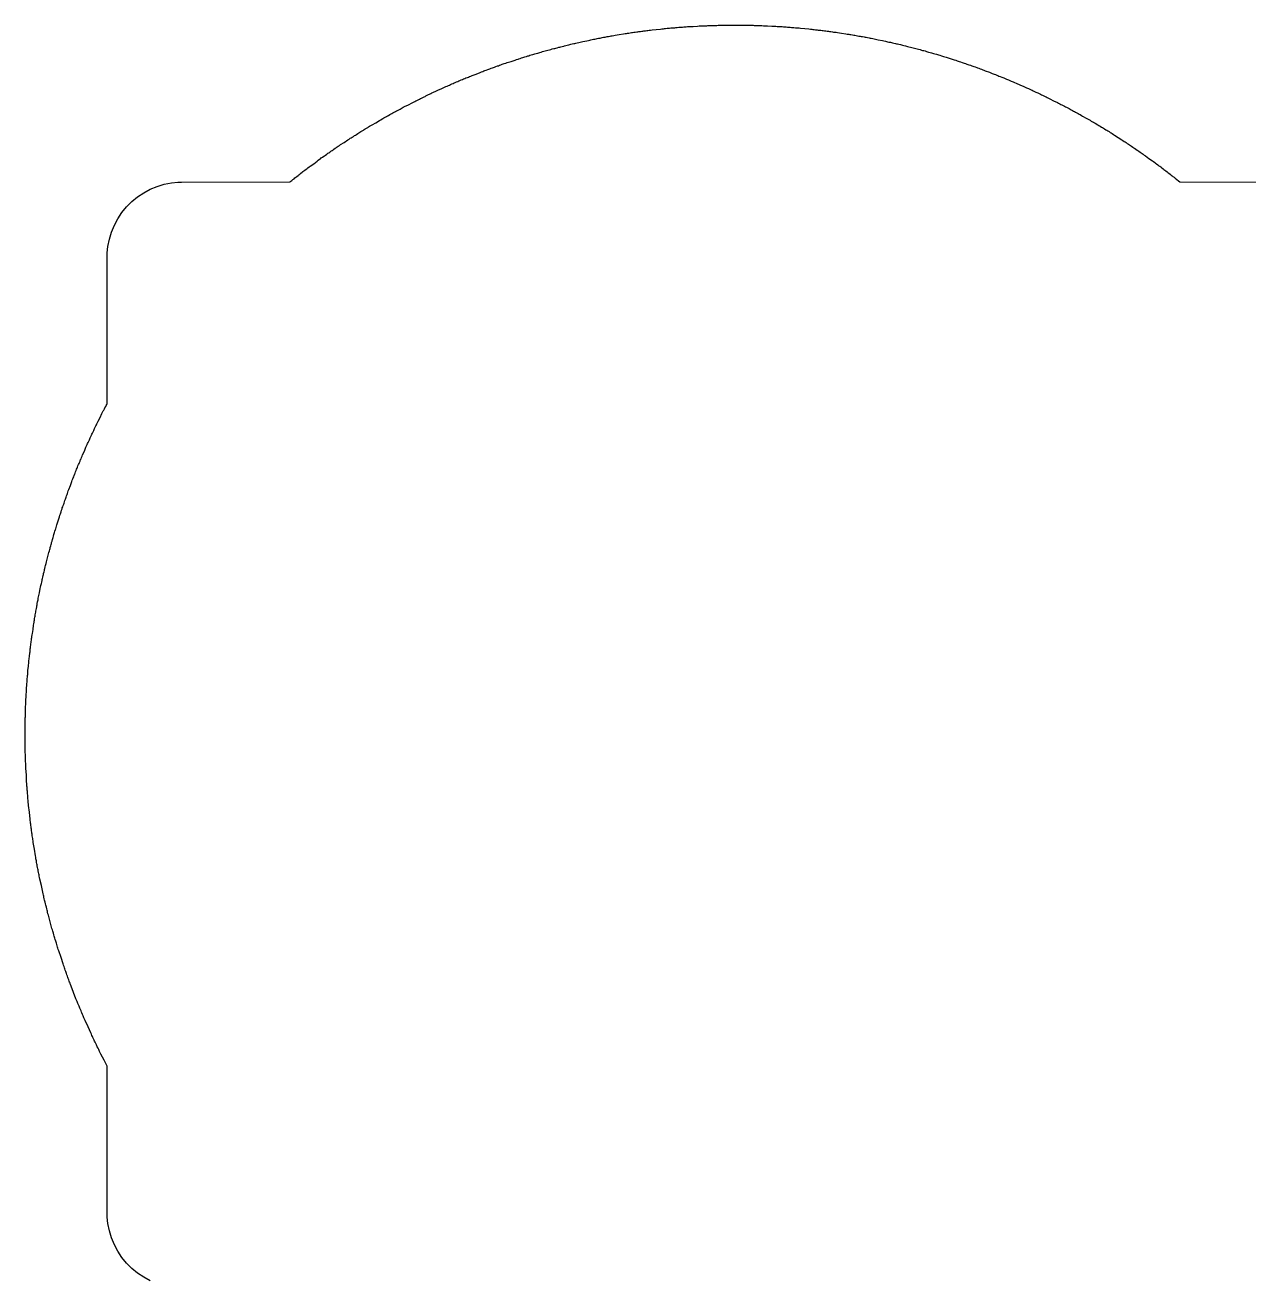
# Model space of a CAD drawing. Header units: metres. Extents: x -40.5 to 40.5, y -22 to 76.8.
# Drawn here: x -40.51 to -24.11, y 2.71 to 19.51 of the extents above; entities that cross this region are included whole.
import ezdxf

# ---------------------------------------------------------------- set-up
doc = ezdxf.new("R2010")
doc.units = ezdxf.units.M

msp = doc.modelspace()

# ---------------------------------------------------------------- linework, layer by layer
at = {"layer": 'CHANNEL'}
for p, q in [((-31.654, 19.487), (-31.634, 19.489)), ((-31.634, 19.489), (-31.614, 19.49)), ((-31.614, 19.49), (-31.558, 19.492)), ((-31.558, 19.492), (-31.501, 19.497)), ((-31.501, 19.497), (-31.481, 19.498)), ((-31.481, 19.498), (-31.461, 19.499)), ((-31.461, 19.499), (-31.447, 19.499)), ((-31.447, 19.499), (-31.432, 19.5)), ((-31.432, 19.5), (-31.412, 19.501)), ((-31.412, 19.501), (-31.392, 19.502)), ((-31.392, 19.502), (-31.378, 19.502)), ((-31.378, 19.502), (-31.363, 19.503)), ((-31.363, 19.503), (-31.343, 19.504)), ((-31.343, 19.504), (-31.323, 19.504)), ((-31.323, 19.504), (-31.309, 19.504)), ((-31.309, 19.504), (-31.294, 19.505)), ((-31.294, 19.505), (-31.274, 19.506)), ((-31.274, 19.506), (-31.254, 19.506)), ((-31.254, 19.506), (-31.24, 19.506)), ((-31.24, 19.506), (-31.225, 19.507)), ((-31.225, 19.507), (-31.205, 19.508)), ((-31.205, 19.508), (-31.185, 19.508)), ((-31.185, 19.508), (-31.171, 19.508)), ((-31.171, 19.508), (-31.156, 19.509)), ((-31.156, 19.509), (-31.136, 19.509)), ((-31.136, 19.509), (-31.116, 19.509)), ((-31.116, 19.509), (-31.06, 19.508)), ((-31.06, 19.508), (-31.003, 19.51)), ((-31.003, 19.51), (-30.983, 19.51)), ((-30.983, 19.51), (-30.963, 19.51)), ((-30.963, 19.51), (-30.949, 19.509)), ((-30.949, 19.509), (-30.933, 19.51)), ((-30.933, 19.51), (-30.914, 19.51)), ((-30.914, 19.51), (-30.893, 19.509)), ((-30.893, 19.509), (-30.88, 19.509)), ((-30.88, 19.509), (-30.864, 19.509)), ((-30.864, 19.509), (-30.845, 19.509)), ((-30.845, 19.509), (-30.824, 19.508)), ((-30.824, 19.508), (-30.811, 19.508)), ((-30.811, 19.508), (-30.795, 19.508)), ((-30.795, 19.508), (-30.776, 19.507)), ((-30.776, 19.507), (-30.755, 19.507)), ((-30.755, 19.507), (-30.742, 19.506)), ((-30.742, 19.506), (-30.726, 19.506)), ((-30.726, 19.506), (-30.707, 19.506)), ((-30.707, 19.506), (-30.687, 19.505)), ((-30.687, 19.505), (-30.673, 19.504)), ((-30.673, 19.504), (-30.657, 19.504)), ((-30.657, 19.504), (-30.638, 19.503)), ((-30.638, 19.503), (-30.618, 19.502)), ((-30.618, 19.502), (-30.562, 19.499)), ((-30.562, 19.499), (-30.504, 19.497)), ((-30.504, 19.497), (-30.484, 19.496)), ((-30.484, 19.496), (-30.464, 19.495)), ((-30.464, 19.495), (-30.45, 19.494)), ((-30.45, 19.494), (-30.435, 19.493)), ((-30.435, 19.493), (-30.416, 19.492)), ((-30.416, 19.492), (-30.395, 19.491)), ((-30.395, 19.491), (-30.381, 19.489)), ((-30.381, 19.489), (-30.366, 19.489)), ((-30.366, 19.489), (-30.347, 19.488)), ((-32.895, 19.319), (-32.875, 19.323)), ((-32.875, 19.323), (-32.861, 19.326)), ((-32.861, 19.326), (-32.846, 19.329)), ((-32.846, 19.329), (-32.827, 19.333)), ((-32.827, 19.333), (-32.807, 19.336)), ((-32.807, 19.336), (-32.794, 19.339)), ((-32.794, 19.339), (-32.779, 19.342)), ((-32.779, 19.342), (-32.76, 19.346)), ((-32.76, 19.346), (-32.74, 19.349)), ((-32.74, 19.349), (-32.726, 19.352)), ((-32.726, 19.352), (-32.711, 19.355)), ((-32.711, 19.355), (-32.692, 19.358)), ((-32.692, 19.358), (-32.672, 19.362)), ((-32.672, 19.362), (-32.658, 19.364)), ((-32.658, 19.364), (-32.643, 19.367)), ((-32.643, 19.367), (-32.624, 19.37)), ((-32.624, 19.37), (-32.604, 19.374)), ((-32.604, 19.374), (-32.549, 19.382)), ((-32.549, 19.382), (-32.492, 19.392)), ((-32.492, 19.392), (-32.472, 19.395)), ((-32.472, 19.395), (-32.452, 19.398)), ((-32.452, 19.398), (-32.439, 19.4)), ((-32.439, 19.4), (-32.423, 19.403)), ((-32.423, 19.403), (-32.404, 19.406)), ((-32.404, 19.406), (-32.384, 19.409)), ((-32.384, 19.409), (-32.37, 19.41)), ((-32.37, 19.41), (-32.355, 19.413)), ((-32.355, 19.413), (-32.336, 19.416)), ((-32.336, 19.416), (-32.316, 19.418)), ((-32.316, 19.418), (-32.302, 19.42)), ((-32.302, 19.42), (-32.287, 19.422)), ((-32.287, 19.422), (-32.267, 19.425)), ((-32.267, 19.425), (-32.247, 19.428)), ((-32.247, 19.428), (-32.234, 19.429)), ((-32.234, 19.429), (-32.218, 19.431)), ((-32.218, 19.431), (-32.199, 19.434)), ((-32.199, 19.434), (-32.179, 19.436)), ((-32.179, 19.436), (-32.165, 19.438)), ((-32.165, 19.438), (-32.15, 19.44)), ((-32.15, 19.44), (-32.131, 19.443)), ((-32.131, 19.443), (-32.11, 19.445)), ((-32.11, 19.445), (-32.055, 19.45)), ((-32.055, 19.45), (-31.998, 19.457)), ((-31.998, 19.457), (-31.978, 19.46)), ((-31.978, 19.46), (-31.958, 19.461)), ((-31.958, 19.461), (-31.944, 19.463)), ((-31.944, 19.463), (-31.929, 19.464)), ((-31.929, 19.464), (-31.909, 19.467)), ((-31.909, 19.467), (-31.889, 19.468)), ((-31.889, 19.468), (-31.875, 19.469)), ((-31.875, 19.469), (-31.86, 19.471)), ((-31.86, 19.471), (-31.841, 19.473)), ((-31.841, 19.473), (-31.82, 19.474)), ((-31.82, 19.474), (-31.807, 19.475)), ((-31.807, 19.475), (-31.791, 19.477)), ((-31.791, 19.477), (-31.772, 19.479)), ((-31.772, 19.479), (-31.752, 19.48)), ((-31.752, 19.48), (-31.738, 19.481)), ((-31.738, 19.481), (-31.722, 19.482)), ((-31.722, 19.482), (-31.703, 19.484)), ((-31.703, 19.484), (-31.683, 19.485)), ((-31.683, 19.485), (-31.669, 19.486)), ((-31.669, 19.486), (-31.654, 19.487)), ((-30.347, 19.488), (-30.327, 19.486)), ((-30.327, 19.486), (-30.313, 19.485)), ((-30.313, 19.485), (-30.297, 19.484)), ((-30.297, 19.484), (-30.278, 19.483)), ((-30.278, 19.483), (-30.258, 19.481)), ((-30.258, 19.481), (-30.244, 19.479)), ((-30.244, 19.479), (-30.228, 19.478)), ((-30.228, 19.478), (-30.209, 19.477)), ((-30.209, 19.477), (-30.189, 19.475)), ((-30.189, 19.475), (-30.175, 19.474)), ((-30.175, 19.474), (-30.16, 19.473)), ((-30.16, 19.473), (-30.14, 19.471)), ((-30.14, 19.471), (-30.12, 19.469)), ((-30.12, 19.469), (-30.065, 19.463)), ((-30.065, 19.463), (-30.008, 19.458)), ((-30.008, 19.458), (-29.988, 19.456)), ((-29.988, 19.456), (-29.968, 19.454)), ((-29.968, 19.454), (-29.954, 19.452)), ((-29.954, 19.452), (-29.938, 19.45)), ((-29.938, 19.45), (-29.919, 19.448)), ((-29.919, 19.448), (-29.899, 19.446)), ((-29.899, 19.446), (-29.885, 19.444)), ((-29.885, 19.444), (-29.87, 19.442)), ((-29.87, 19.442), (-29.85, 19.44)), ((-29.85, 19.44), (-29.83, 19.438)), ((-29.83, 19.438), (-29.817, 19.436)), ((-29.817, 19.436), (-29.801, 19.434)), ((-29.801, 19.434), (-29.782, 19.432)), ((-29.782, 19.432), (-29.762, 19.429)), ((-29.762, 19.429), (-29.748, 19.427)), ((-29.748, 19.427), (-29.733, 19.425)), ((-29.733, 19.425), (-29.714, 19.423)), ((-29.714, 19.423), (-29.694, 19.42)), ((-29.694, 19.42), (-29.68, 19.417)), ((-29.68, 19.417), (-29.665, 19.416)), ((-29.665, 19.416), (-29.645, 19.413)), ((-29.645, 19.413), (-29.625, 19.41)), ((-29.625, 19.41), (-29.57, 19.401)), ((-29.57, 19.401), (-29.513, 19.393)), ((-29.513, 19.393), (-29.494, 19.39)), ((-29.494, 19.39), (-29.474, 19.387)), ((-29.474, 19.387), (-29.46, 19.384)), ((-29.46, 19.384), (-29.445, 19.382)), ((-29.445, 19.382), (-29.425, 19.379)), ((-29.425, 19.379), (-29.406, 19.375)), ((-29.406, 19.375), (-29.392, 19.373)), ((-29.392, 19.373), (-29.377, 19.37)), ((-29.377, 19.37), (-29.357, 19.367)), ((-29.357, 19.367), (-29.338, 19.363)), ((-29.338, 19.363), (-29.324, 19.361)), ((-29.324, 19.361), (-29.309, 19.358)), ((-29.309, 19.358), (-29.289, 19.355)), ((-29.289, 19.355), (-29.27, 19.351)), ((-29.27, 19.351), (-29.256, 19.348)), ((-29.256, 19.348), (-29.241, 19.346)), ((-29.241, 19.346), (-29.222, 19.342)), ((-29.222, 19.342), (-29.202, 19.338)), ((-29.202, 19.338), (-29.188, 19.335)), ((-29.188, 19.335), (-29.173, 19.333)), ((-29.173, 19.333), (-29.154, 19.329)), ((-29.154, 19.329), (-29.134, 19.325)), ((-29.134, 19.325), (-29.08, 19.313)), ((-33.595, 19.149), (-33.576, 19.154)), ((-33.576, 19.154), (-33.522, 19.168)), ((-33.522, 19.168), (-33.467, 19.184)), ((-33.467, 19.184), (-33.447, 19.19)), ((-33.447, 19.19), (-33.428, 19.195)), ((-33.428, 19.195), (-33.414, 19.198)), ((-33.414, 19.198), (-33.399, 19.202)), ((-33.399, 19.202), (-33.381, 19.207)), ((-33.381, 19.207), (-33.361, 19.212)), ((-33.361, 19.212), (-33.347, 19.215)), ((-33.347, 19.215), (-33.333, 19.219)), ((-33.333, 19.219), (-33.314, 19.224)), ((-33.314, 19.224), (-33.294, 19.229)), ((-33.294, 19.229), (-33.281, 19.232)), ((-33.281, 19.232), (-33.266, 19.236)), ((-33.266, 19.236), (-33.247, 19.241)), ((-33.247, 19.241), (-33.227, 19.245)), ((-33.227, 19.245), (-33.213, 19.248)), ((-33.213, 19.248), (-33.199, 19.252)), ((-33.199, 19.252), (-33.18, 19.257)), ((-33.18, 19.257), (-33.16, 19.261)), ((-33.16, 19.261), (-33.146, 19.264)), ((-33.146, 19.264), (-33.131, 19.268)), ((-33.131, 19.268), (-33.113, 19.272)), ((-33.113, 19.272), (-33.093, 19.277)), ((-33.093, 19.277), (-33.038, 19.288)), ((-33.038, 19.288), (-32.982, 19.301)), ((-32.982, 19.301), (-32.963, 19.305)), ((-32.963, 19.305), (-32.943, 19.309)), ((-32.943, 19.309), (-32.929, 19.312)), ((-32.929, 19.312), (-32.914, 19.315)), ((-32.914, 19.315), (-32.895, 19.319)), ((-29.08, 19.313), (-29.023, 19.302)), ((-29.023, 19.302), (-29.004, 19.298)), ((-29.004, 19.298), (-28.984, 19.294)), ((-28.984, 19.294), (-28.97, 19.29)), ((-28.97, 19.29), (-28.955, 19.287)), ((-28.955, 19.287), (-28.936, 19.283)), ((-28.936, 19.283), (-28.916, 19.279)), ((-28.916, 19.279), (-28.903, 19.275)), ((-28.903, 19.275), (-28.888, 19.272)), ((-28.888, 19.272), (-28.869, 19.268)), ((-28.869, 19.268), (-28.849, 19.263)), ((-28.849, 19.263), (-28.836, 19.26)), ((-28.836, 19.26), (-28.821, 19.257)), ((-28.821, 19.257), (-28.802, 19.253)), ((-28.802, 19.253), (-28.782, 19.248)), ((-28.782, 19.248), (-28.769, 19.244)), ((-28.769, 19.244), (-28.754, 19.241)), ((-28.754, 19.241), (-28.735, 19.236)), ((-28.735, 19.236), (-28.715, 19.231)), ((-28.715, 19.231), (-28.702, 19.228)), ((-28.702, 19.228), (-28.687, 19.224)), ((-28.687, 19.224), (-28.668, 19.22)), ((-28.668, 19.22), (-28.648, 19.214)), ((-28.648, 19.214), (-28.594, 19.199)), ((-28.594, 19.199), (-28.539, 19.186)), ((-28.539, 19.186), (-28.519, 19.181)), ((-28.519, 19.181), (-28.5, 19.175)), ((-28.5, 19.175), (-28.486, 19.171)), ((-28.486, 19.171), (-28.471, 19.168)), ((-28.471, 19.168), (-28.453, 19.163)), ((-28.453, 19.163), (-28.433, 19.157)), ((-28.433, 19.157), (-28.42, 19.153)), ((-28.42, 19.153), (-28.405, 19.149)), ((-34.117, 18.984), (-34.104, 18.989)), ((-34.104, 18.989), (-34.09, 18.994)), ((-34.09, 18.994), (-34.071, 19.001)), ((-34.071, 19.001), (-34.052, 19.007)), ((-34.052, 19.007), (-33.999, 19.023)), ((-33.999, 19.023), (-33.945, 19.042)), ((-33.945, 19.042), (-33.926, 19.049)), ((-33.926, 19.049), (-33.906, 19.055)), ((-33.906, 19.055), (-33.893, 19.059)), ((-33.893, 19.059), (-33.878, 19.064)), ((-33.878, 19.064), (-33.86, 19.07)), ((-33.86, 19.07), (-33.841, 19.076)), ((-33.841, 19.076), (-33.827, 19.08)), ((-33.827, 19.08), (-33.813, 19.084)), ((-33.813, 19.084), (-33.794, 19.09)), ((-33.794, 19.09), (-33.775, 19.096)), ((-33.775, 19.096), (-33.761, 19.1)), ((-33.761, 19.1), (-33.747, 19.105)), ((-33.747, 19.105), (-33.728, 19.11)), ((-33.728, 19.11), (-33.708, 19.116)), ((-33.708, 19.116), (-33.695, 19.12)), ((-33.695, 19.12), (-33.68, 19.124)), ((-33.68, 19.124), (-33.662, 19.13)), ((-33.662, 19.13), (-33.642, 19.135)), ((-33.642, 19.135), (-33.629, 19.139)), ((-33.629, 19.139), (-33.614, 19.144)), ((-33.614, 19.144), (-33.595, 19.149)), ((-28.405, 19.149), (-28.386, 19.144)), ((-28.386, 19.144), (-28.367, 19.138)), ((-28.367, 19.138), (-28.353, 19.134)), ((-28.353, 19.134), (-28.339, 19.13)), ((-28.339, 19.13), (-28.32, 19.125)), ((-28.32, 19.125), (-28.301, 19.119)), ((-28.301, 19.119), (-28.287, 19.114)), ((-28.287, 19.114), (-28.272, 19.11)), ((-28.272, 19.11), (-28.254, 19.105)), ((-28.254, 19.105), (-28.234, 19.099)), ((-28.234, 19.099), (-28.221, 19.094)), ((-28.221, 19.094), (-28.206, 19.09)), ((-28.206, 19.09), (-28.188, 19.085)), ((-28.188, 19.085), (-28.168, 19.079)), ((-28.168, 19.079), (-28.116, 19.061)), ((-28.116, 19.061), (-28.061, 19.044)), ((-28.061, 19.044), (-28.042, 19.038)), ((-28.042, 19.038), (-28.022, 19.032)), ((-28.022, 19.032), (-28.009, 19.027)), ((-28.009, 19.027), (-27.995, 19.022)), ((-27.995, 19.022), (-27.976, 19.016)), ((-27.976, 19.016), (-27.957, 19.01)), ((-27.957, 19.01), (-27.944, 19.005)), ((-27.944, 19.005), (-27.929, 19)), ((-27.929, 19), (-27.911, 18.994)), ((-27.911, 18.994), (-27.892, 18.987)), ((-27.892, 18.987), (-27.879, 18.983)), ((-34.571, 18.814), (-34.557, 18.82)), ((-34.557, 18.82), (-34.539, 18.827)), ((-34.539, 18.827), (-34.52, 18.835)), ((-34.52, 18.835), (-34.467, 18.854)), ((-34.467, 18.854), (-34.414, 18.876)), ((-34.414, 18.876), (-34.396, 18.883)), ((-34.396, 18.883), (-34.377, 18.89)), ((-34.377, 18.89), (-34.364, 18.895)), ((-34.364, 18.895), (-34.349, 18.901)), ((-34.349, 18.901), (-34.331, 18.908)), ((-34.331, 18.908), (-34.312, 18.914)), ((-34.312, 18.914), (-34.299, 18.919)), ((-34.299, 18.919), (-34.285, 18.925)), ((-34.285, 18.925), (-34.266, 18.932)), ((-34.266, 18.932), (-34.247, 18.938)), ((-34.247, 18.938), (-34.234, 18.943)), ((-34.234, 18.943), (-34.22, 18.948)), ((-34.22, 18.948), (-34.202, 18.955)), ((-34.202, 18.955), (-34.182, 18.962)), ((-34.182, 18.962), (-34.169, 18.966)), ((-34.169, 18.966), (-34.155, 18.971)), ((-34.155, 18.971), (-34.136, 18.978)), ((-34.136, 18.978), (-34.117, 18.984)), ((-27.879, 18.983), (-27.864, 18.978)), ((-27.864, 18.978), (-27.845, 18.972)), ((-27.845, 18.972), (-27.826, 18.965)), ((-27.826, 18.965), (-27.813, 18.96)), ((-27.813, 18.96), (-27.799, 18.955)), ((-27.799, 18.955), (-27.78, 18.949)), ((-27.78, 18.949), (-27.761, 18.941)), ((-27.761, 18.941), (-27.749, 18.936)), ((-27.749, 18.936), (-27.734, 18.931)), ((-27.734, 18.931), (-27.716, 18.925)), ((-27.716, 18.925), (-27.697, 18.918)), ((-27.697, 18.918), (-27.645, 18.897)), ((-27.645, 18.897), (-27.591, 18.878)), ((-27.591, 18.878), (-27.572, 18.871)), ((-27.572, 18.871), (-27.553, 18.863)), ((-27.553, 18.863), (-27.54, 18.858)), ((-27.54, 18.858), (-27.526, 18.853)), ((-27.526, 18.853), (-27.508, 18.846)), ((-27.508, 18.846), (-27.489, 18.838)), ((-27.489, 18.838), (-27.476, 18.833)), ((-27.476, 18.833), (-27.462, 18.827)), ((-27.462, 18.827), (-27.444, 18.82)), ((-27.444, 18.82), (-27.425, 18.812)), ((-34.978, 18.638), (-34.927, 18.66)), ((-34.927, 18.66), (-34.875, 18.685)), ((-34.875, 18.685), (-34.857, 18.693)), ((-34.857, 18.693), (-34.838, 18.701)), ((-34.838, 18.701), (-34.825, 18.706)), ((-34.825, 18.706), (-34.811, 18.713)), ((-34.811, 18.713), (-34.793, 18.721)), ((-34.793, 18.721), (-34.775, 18.729)), ((-34.775, 18.729), (-34.762, 18.734)), ((-34.762, 18.734), (-34.748, 18.74)), ((-34.748, 18.74), (-34.73, 18.748)), ((-34.73, 18.748), (-34.711, 18.756)), ((-34.711, 18.756), (-34.698, 18.761)), ((-34.698, 18.761), (-34.684, 18.767)), ((-34.684, 18.767), (-34.666, 18.775)), ((-34.666, 18.775), (-34.648, 18.782)), ((-34.648, 18.782), (-34.635, 18.788)), ((-34.635, 18.788), (-34.62, 18.794)), ((-34.62, 18.794), (-34.603, 18.801)), ((-34.603, 18.801), (-34.584, 18.809)), ((-34.584, 18.809), (-34.571, 18.814)), ((-27.425, 18.812), (-27.412, 18.807)), ((-27.412, 18.807), (-27.398, 18.801)), ((-27.398, 18.801), (-27.38, 18.794)), ((-27.38, 18.794), (-27.361, 18.786)), ((-27.361, 18.786), (-27.348, 18.78)), ((-27.348, 18.78), (-27.334, 18.775)), ((-27.334, 18.775), (-27.316, 18.768)), ((-27.316, 18.768), (-27.297, 18.759)), ((-27.297, 18.759), (-27.285, 18.754)), ((-27.285, 18.754), (-27.27, 18.748)), ((-27.27, 18.748), (-27.252, 18.741)), ((-27.252, 18.741), (-27.234, 18.732)), ((-27.234, 18.732), (-27.183, 18.709)), ((-27.183, 18.709), (-27.13, 18.687)), ((-27.13, 18.687), (-27.112, 18.679)), ((-27.112, 18.679), (-27.094, 18.67)), ((-27.094, 18.67), (-27.081, 18.664)), ((-27.081, 18.664), (-27.067, 18.658)), ((-27.067, 18.658), (-27.049, 18.651)), ((-27.049, 18.651), (-27.031, 18.642)), ((-35.307, 18.479), (-35.289, 18.488)), ((-35.289, 18.488), (-35.276, 18.494)), ((-35.276, 18.494), (-35.262, 18.501)), ((-35.262, 18.501), (-35.245, 18.51)), ((-35.245, 18.51), (-35.227, 18.519)), ((-35.227, 18.519), (-35.214, 18.525)), ((-35.214, 18.525), (-35.201, 18.532)), ((-35.201, 18.532), (-35.183, 18.541)), ((-35.183, 18.541), (-35.165, 18.549)), ((-35.165, 18.549), (-35.152, 18.555)), ((-35.152, 18.555), (-35.139, 18.562)), ((-35.139, 18.562), (-35.121, 18.571)), ((-35.121, 18.571), (-35.103, 18.579)), ((-35.103, 18.579), (-35.09, 18.585)), ((-35.09, 18.585), (-35.076, 18.592)), ((-35.076, 18.592), (-35.059, 18.6)), ((-35.059, 18.6), (-35.04, 18.609)), ((-35.04, 18.609), (-35.028, 18.614)), ((-35.028, 18.614), (-35.014, 18.621)), ((-35.014, 18.621), (-34.996, 18.63)), ((-34.996, 18.63), (-34.978, 18.638)), ((-27.031, 18.642), (-27.018, 18.636)), ((-27.018, 18.636), (-27.004, 18.63)), ((-27.004, 18.63), (-26.986, 18.622)), ((-26.986, 18.622), (-26.968, 18.613)), ((-26.968, 18.613), (-26.956, 18.607)), ((-26.956, 18.607), (-26.942, 18.6)), ((-26.942, 18.6), (-26.924, 18.592)), ((-26.924, 18.592), (-26.906, 18.583)), ((-26.906, 18.583), (-26.893, 18.577)), ((-26.893, 18.577), (-26.879, 18.571)), ((-26.879, 18.571), (-26.862, 18.562)), ((-26.862, 18.562), (-26.844, 18.553)), ((-26.844, 18.553), (-26.831, 18.547)), ((-26.831, 18.547), (-26.817, 18.541)), ((-26.817, 18.541), (-26.8, 18.532)), ((-26.8, 18.532), (-26.782, 18.523)), ((-26.782, 18.523), (-26.732, 18.497)), ((-26.732, 18.497), (-26.68, 18.472)), ((-35.625, 18.31), (-35.607, 18.319)), ((-35.607, 18.319), (-35.595, 18.326)), ((-35.595, 18.326), (-35.581, 18.334)), ((-35.581, 18.334), (-35.565, 18.343)), ((-35.565, 18.343), (-35.547, 18.353)), ((-35.547, 18.353), (-35.534, 18.359)), ((-35.534, 18.359), (-35.521, 18.367)), ((-35.521, 18.367), (-35.504, 18.376)), ((-35.504, 18.376), (-35.486, 18.385)), ((-35.486, 18.385), (-35.473, 18.392)), ((-35.473, 18.392), (-35.46, 18.399)), ((-35.46, 18.399), (-35.443, 18.408)), ((-35.443, 18.408), (-35.425, 18.418)), ((-35.425, 18.418), (-35.375, 18.442)), ((-35.375, 18.442), (-35.324, 18.47)), ((-35.324, 18.47), (-35.307, 18.479)), ((-26.68, 18.472), (-26.663, 18.463)), ((-26.663, 18.463), (-26.645, 18.454)), ((-26.645, 18.454), (-26.632, 18.447)), ((-26.632, 18.447), (-26.619, 18.44)), ((-26.619, 18.44), (-26.601, 18.432)), ((-26.601, 18.432), (-26.583, 18.422)), ((-26.583, 18.422), (-26.571, 18.415)), ((-26.571, 18.415), (-26.557, 18.408)), ((-26.557, 18.408), (-26.54, 18.399)), ((-26.54, 18.399), (-26.522, 18.39)), ((-26.522, 18.39), (-26.51, 18.383)), ((-26.51, 18.383), (-26.497, 18.376)), ((-26.497, 18.376), (-26.479, 18.367)), ((-26.479, 18.367), (-26.462, 18.357)), ((-26.462, 18.357), (-26.45, 18.35)), ((-26.45, 18.35), (-26.436, 18.343)), ((-26.436, 18.343), (-26.419, 18.334)), ((-26.419, 18.334), (-26.401, 18.324)), ((-26.401, 18.324), (-26.389, 18.317)), ((-26.389, 18.317), (-26.375, 18.31)), ((-35.919, 18.139), (-35.907, 18.146)), ((-35.907, 18.146), (-35.894, 18.154)), ((-35.894, 18.154), (-35.877, 18.164)), ((-35.877, 18.164), (-35.86, 18.174)), ((-35.86, 18.174), (-35.811, 18.202)), ((-35.811, 18.202), (-35.762, 18.232)), ((-35.762, 18.232), (-35.745, 18.242)), ((-35.745, 18.242), (-35.727, 18.252)), ((-35.727, 18.252), (-35.715, 18.258)), ((-35.715, 18.258), (-35.702, 18.266)), ((-35.702, 18.266), (-35.685, 18.276)), ((-35.685, 18.276), (-35.667, 18.286)), ((-35.667, 18.286), (-35.655, 18.292)), ((-35.655, 18.292), (-35.642, 18.3)), ((-35.642, 18.3), (-35.625, 18.31)), ((-26.375, 18.31), (-26.358, 18.3)), ((-26.358, 18.3), (-26.341, 18.29)), ((-26.341, 18.29), (-26.293, 18.262)), ((-26.293, 18.262), (-26.242, 18.234)), ((-26.242, 18.234), (-26.225, 18.224)), ((-26.225, 18.224), (-26.208, 18.214)), ((-26.208, 18.214), (-26.196, 18.207)), ((-26.196, 18.207), (-26.182, 18.199)), ((-26.182, 18.199), (-26.165, 18.19)), ((-26.165, 18.19), (-26.148, 18.179)), ((-26.148, 18.179), (-26.136, 18.172)), ((-26.136, 18.172), (-26.123, 18.164)), ((-26.123, 18.164), (-26.106, 18.154)), ((-26.106, 18.154), (-26.089, 18.144)), ((-36.187, 17.971), (-36.17, 17.982)), ((-36.17, 17.982), (-36.153, 17.993)), ((-36.153, 17.993), (-36.141, 18)), ((-36.141, 18), (-36.129, 18.008)), ((-36.129, 18.008), (-36.112, 18.019)), ((-36.112, 18.019), (-36.095, 18.03)), ((-36.095, 18.03), (-36.083, 18.037)), ((-36.083, 18.037), (-36.07, 18.045)), ((-36.07, 18.045), (-36.054, 18.056)), ((-36.054, 18.056), (-36.037, 18.067)), ((-36.037, 18.067), (-36.025, 18.074)), ((-36.025, 18.074), (-36.012, 18.082)), ((-36.012, 18.082), (-35.995, 18.092)), ((-35.995, 18.092), (-35.978, 18.103)), ((-35.978, 18.103), (-35.966, 18.11)), ((-35.966, 18.11), (-35.953, 18.118)), ((-35.953, 18.118), (-35.937, 18.128)), ((-35.937, 18.128), (-35.919, 18.139)), ((-26.089, 18.144), (-26.077, 18.136)), ((-26.077, 18.136), (-26.064, 18.128)), ((-26.064, 18.128), (-26.047, 18.119)), ((-26.047, 18.119), (-26.03, 18.108)), ((-26.03, 18.108), (-26.018, 18.1)), ((-26.018, 18.1), (-26.005, 18.092)), ((-26.005, 18.092), (-25.988, 18.082)), ((-25.988, 18.082), (-25.971, 18.071)), ((-25.971, 18.071), (-25.96, 18.064)), ((-25.96, 18.064), (-25.946, 18.056)), ((-25.946, 18.056), (-25.93, 18.046)), ((-25.93, 18.046), (-25.913, 18.035)), ((-25.913, 18.035), (-25.866, 18.004)), ((-25.866, 18.004), (-25.818, 17.974)), ((-36.428, 17.808), (-36.413, 17.82)), ((-36.413, 17.82), (-36.396, 17.831)), ((-36.396, 17.831), (-36.384, 17.839)), ((-36.384, 17.839), (-36.372, 17.847)), ((-36.372, 17.847), (-36.356, 17.859)), ((-36.356, 17.859), (-36.339, 17.87)), ((-36.339, 17.87), (-36.327, 17.877)), ((-36.327, 17.877), (-36.314, 17.886)), ((-36.314, 17.886), (-36.298, 17.897)), ((-36.298, 17.897), (-36.282, 17.908)), ((-36.282, 17.908), (-36.234, 17.938)), ((-36.234, 17.938), (-36.187, 17.971)), ((-25.818, 17.974), (-25.801, 17.963)), ((-25.801, 17.963), (-25.784, 17.952)), ((-25.784, 17.952), (-25.772, 17.944)), ((-25.772, 17.944), (-25.759, 17.936)), ((-25.759, 17.936), (-25.743, 17.925)), ((-25.743, 17.925), (-25.726, 17.914)), ((-25.726, 17.914), (-25.715, 17.906)), ((-25.715, 17.906), (-25.702, 17.897)), ((-25.702, 17.897), (-25.686, 17.887)), ((-25.686, 17.887), (-25.669, 17.875)), ((-25.669, 17.875), (-25.658, 17.867)), ((-25.658, 17.867), (-25.645, 17.859)), ((-25.645, 17.859), (-25.629, 17.848)), ((-25.629, 17.848), (-25.612, 17.836)), ((-25.612, 17.836), (-25.601, 17.828)), ((-25.601, 17.828), (-25.588, 17.82)), ((-25.588, 17.82), (-25.572, 17.809)), ((-25.572, 17.809), (-25.555, 17.797)), ((-36.689, 17.621), (-36.643, 17.653)), ((-36.643, 17.653), (-36.598, 17.688)), ((-36.598, 17.688), (-36.582, 17.7)), ((-36.582, 17.7), (-36.565, 17.712)), ((-36.565, 17.712), (-36.553, 17.719)), ((-36.553, 17.719), (-36.541, 17.729)), ((-36.541, 17.729), (-36.525, 17.74)), ((-36.525, 17.74), (-36.509, 17.752)), ((-36.509, 17.752), (-36.497, 17.76)), ((-36.497, 17.76), (-36.485, 17.769)), ((-36.485, 17.769), (-36.469, 17.78)), ((-36.469, 17.78), (-36.452, 17.792)), ((-36.452, 17.792), (-36.441, 17.799)), ((-36.441, 17.799), (-36.428, 17.808)), ((-25.555, 17.797), (-25.544, 17.789)), ((-25.544, 17.789), (-25.531, 17.78)), ((-25.531, 17.78), (-25.515, 17.769)), ((-25.515, 17.769), (-25.499, 17.757)), ((-25.499, 17.757), (-25.454, 17.724)), ((-25.454, 17.724), (-25.407, 17.691)), ((-25.407, 17.691), (-25.391, 17.68)), ((-25.391, 17.68), (-25.374, 17.667)), ((-25.374, 17.667), (-25.363, 17.659)), ((-25.363, 17.659), (-25.351, 17.65)), ((-25.351, 17.65), (-25.335, 17.639)), ((-36.884, 17.471), (-36.869, 17.483)), ((-36.869, 17.483), (-36.853, 17.495)), ((-36.853, 17.495), (-36.842, 17.503)), ((-36.842, 17.503), (-36.83, 17.513)), ((-36.83, 17.513), (-36.815, 17.525)), ((-36.815, 17.525), (-36.799, 17.537)), ((-36.799, 17.537), (-36.787, 17.546)), ((-36.787, 17.546), (-36.775, 17.555)), ((-36.775, 17.555), (-36.76, 17.567)), ((-36.76, 17.567), (-36.744, 17.579)), ((-36.744, 17.579), (-36.732, 17.587)), ((-36.732, 17.587), (-36.72, 17.597)), ((-36.72, 17.597), (-36.705, 17.609)), ((-36.705, 17.609), (-36.689, 17.621)), ((-25.335, 17.639), (-25.319, 17.626)), ((-25.319, 17.626), (-25.308, 17.618)), ((-25.308, 17.618), (-25.295, 17.609)), ((-25.295, 17.609), (-25.28, 17.597)), ((-25.28, 17.597), (-25.264, 17.585)), ((-25.264, 17.585), (-25.253, 17.576)), ((-25.253, 17.576), (-25.24, 17.567)), ((-25.24, 17.567), (-25.225, 17.556)), ((-25.225, 17.556), (-25.209, 17.543)), ((-25.209, 17.543), (-25.198, 17.534)), ((-25.198, 17.534), (-25.186, 17.525)), ((-25.186, 17.525), (-25.17, 17.514)), ((-25.17, 17.514), (-25.154, 17.501)), ((-25.154, 17.501), (-25.143, 17.492)), ((-25.143, 17.492), (-25.131, 17.483)), ((-25.131, 17.483), (-25.116, 17.471)), ((-38.921, 17.263), (-38.833, 17.31)), ((-38.833, 17.31), (-38.742, 17.348)), ((-38.742, 17.348), (-38.647, 17.377)), ((-38.647, 17.377), (-38.55, 17.396)), ((-38.55, 17.396), (-38.463, 17.405)), ((-38.463, 17.405), (-38.413, 17.406)), ((-38.413, 17.406), (-36.963, 17.408)), ((-36.963, 17.408), (-36.961, 17.409)), ((-36.961, 17.409), (-36.95, 17.418)), ((-36.95, 17.418), (-36.938, 17.428)), ((-36.938, 17.428), (-36.923, 17.44)), ((-36.923, 17.44), (-36.907, 17.452)), ((-36.907, 17.452), (-36.896, 17.461)), ((-36.896, 17.461), (-36.884, 17.471)), ((-25.116, 17.471), (-25.1, 17.458)), ((-25.1, 17.458), (-25.057, 17.423)), ((-25.057, 17.423), (-25.038, 17.408)), ((-25.038, 17.408), (-23.587, 17.406)), ((-39.15, 17.075), (-39.08, 17.145)), ((-39.08, 17.145), (-39.003, 17.208)), ((-39.003, 17.208), (-38.921, 17.263)), ((-39.268, 16.915), (-39.213, 16.998)), ((-39.213, 16.998), (-39.15, 17.075)), ((-39.352, 16.736), (-39.314, 16.828)), ((-39.314, 16.828), (-39.268, 16.915)), ((-39.4, 16.544), (-39.381, 16.642)), ((-39.381, 16.642), (-39.352, 16.736)), ((-39.409, 16.457), (-39.4, 16.544)), ((-39.41, 16.408), (-39.409, 16.457)), ((-39.41, 14.439), (-39.41, 16.408)), ((-39.505, 14.252), (-39.48, 14.304)), ((-39.48, 14.304), (-39.471, 14.322)), ((-39.471, 14.322), (-39.462, 14.34)), ((-39.462, 14.34), (-39.455, 14.352)), ((-39.455, 14.352), (-39.448, 14.366)), ((-39.448, 14.366), (-39.44, 14.383)), ((-39.44, 14.383), (-39.43, 14.401)), ((-39.43, 14.401), (-39.423, 14.414)), ((-39.423, 14.414), (-39.416, 14.427)), ((-39.416, 14.427), (-39.41, 14.439)), ((-39.578, 14.105), (-39.57, 14.123)), ((-39.57, 14.123), (-39.561, 14.141)), ((-39.561, 14.141), (-39.555, 14.153)), ((-39.555, 14.153), (-39.548, 14.167)), ((-39.548, 14.167), (-39.54, 14.185)), ((-39.54, 14.185), (-39.531, 14.203)), ((-39.531, 14.203), (-39.505, 14.252)), ((-39.658, 13.935), (-39.649, 13.954)), ((-39.649, 13.954), (-39.643, 13.966)), ((-39.643, 13.966), (-39.637, 13.98)), ((-39.637, 13.98), (-39.629, 13.998)), ((-39.629, 13.998), (-39.62, 14.016)), ((-39.62, 14.016), (-39.614, 14.029)), ((-39.614, 14.029), (-39.608, 14.043)), ((-39.608, 14.043), (-39.6, 14.06)), ((-39.6, 14.06), (-39.591, 14.079)), ((-39.591, 14.079), (-39.584, 14.091)), ((-39.584, 14.091), (-39.578, 14.105)), ((-39.739, 13.75), (-39.716, 13.801)), ((-39.716, 13.801), (-39.694, 13.854)), ((-39.694, 13.854), (-39.686, 13.872)), ((-39.686, 13.872), (-39.678, 13.891)), ((-39.678, 13.891), (-39.672, 13.903)), ((-39.672, 13.903), (-39.665, 13.917)), ((-39.665, 13.917), (-39.658, 13.935)), ((-39.801, 13.604), (-39.793, 13.623)), ((-39.793, 13.623), (-39.787, 13.636)), ((-39.787, 13.636), (-39.781, 13.65)), ((-39.781, 13.65), (-39.774, 13.668)), ((-39.774, 13.668), (-39.766, 13.687)), ((-39.766, 13.687), (-39.76, 13.699)), ((-39.76, 13.699), (-39.755, 13.714)), ((-39.755, 13.714), (-39.747, 13.732)), ((-39.747, 13.732), (-39.739, 13.75)), ((-39.869, 13.431), (-39.864, 13.444)), ((-39.864, 13.444), (-39.859, 13.458)), ((-39.859, 13.458), (-39.852, 13.476)), ((-39.852, 13.476), (-39.844, 13.495)), ((-39.844, 13.495), (-39.839, 13.508)), ((-39.839, 13.508), (-39.834, 13.522)), ((-39.834, 13.522), (-39.827, 13.54)), ((-39.827, 13.54), (-39.819, 13.559)), ((-39.819, 13.559), (-39.813, 13.572)), ((-39.813, 13.572), (-39.808, 13.586)), ((-39.808, 13.586), (-39.801, 13.604)), ((-39.931, 13.268), (-39.924, 13.287)), ((-39.924, 13.287), (-39.903, 13.339)), ((-39.903, 13.339), (-39.884, 13.393)), ((-39.884, 13.393), (-39.877, 13.412)), ((-39.877, 13.412), (-39.869, 13.431)), ((-39.993, 13.092), (-39.988, 13.105)), ((-39.988, 13.105), (-39.984, 13.12)), ((-39.984, 13.12), (-39.977, 13.138)), ((-39.977, 13.138), (-39.97, 13.157)), ((-39.97, 13.157), (-39.965, 13.17)), ((-39.965, 13.17), (-39.961, 13.185)), ((-39.961, 13.185), (-39.954, 13.203)), ((-39.954, 13.203), (-39.947, 13.222)), ((-39.947, 13.222), (-39.942, 13.235)), ((-39.942, 13.235), (-39.937, 13.25)), ((-39.937, 13.25), (-39.931, 13.268)), ((-40.049, 12.923), (-40.044, 12.942)), ((-40.044, 12.942), (-40.037, 12.961)), ((-40.037, 12.961), (-40.032, 12.974)), ((-40.032, 12.974), (-40.028, 12.989)), ((-40.028, 12.989), (-40.022, 13.008)), ((-40.022, 13.008), (-40.015, 13.027)), ((-40.015, 13.027), (-40.011, 13.04)), ((-40.011, 13.04), (-40.006, 13.055)), ((-40.006, 13.055), (-40, 13.073)), ((-40, 13.073), (-39.993, 13.092)), ((-40.099, 12.762), (-40.095, 12.777)), ((-40.095, 12.777), (-40.09, 12.796)), ((-40.09, 12.796), (-40.084, 12.815)), ((-40.084, 12.815), (-40.066, 12.868)), ((-40.066, 12.868), (-40.049, 12.923)), ((-40.149, 12.597), (-40.143, 12.617)), ((-40.143, 12.617), (-40.139, 12.63)), ((-40.139, 12.63), (-40.135, 12.645)), ((-40.135, 12.645), (-40.129, 12.664)), ((-40.129, 12.664), (-40.124, 12.683)), ((-40.124, 12.683), (-40.119, 12.696)), ((-40.119, 12.696), (-40.115, 12.711)), ((-40.115, 12.711), (-40.11, 12.73)), ((-40.11, 12.73), (-40.104, 12.749)), ((-40.104, 12.749), (-40.099, 12.762)), ((-40.204, 12.389), (-40.19, 12.445)), ((-40.19, 12.445), (-40.185, 12.464)), ((-40.185, 12.464), (-40.18, 12.484)), ((-40.18, 12.484), (-40.176, 12.497)), ((-40.176, 12.497), (-40.172, 12.512)), ((-40.172, 12.512), (-40.167, 12.531)), ((-40.167, 12.531), (-40.162, 12.55)), ((-40.162, 12.55), (-40.157, 12.564)), ((-40.157, 12.564), (-40.154, 12.578)), ((-40.154, 12.578), (-40.149, 12.597)), ((-40.24, 12.249), (-40.235, 12.268)), ((-40.235, 12.268), (-40.232, 12.282)), ((-40.232, 12.282), (-40.228, 12.297)), ((-40.228, 12.297), (-40.224, 12.316)), ((-40.224, 12.316), (-40.219, 12.335)), ((-40.219, 12.335), (-40.204, 12.389)), ((-40.276, 12.095), (-40.272, 12.114)), ((-40.272, 12.114), (-40.267, 12.134)), ((-40.267, 12.134), (-40.264, 12.147)), ((-40.264, 12.147), (-40.261, 12.163)), ((-40.261, 12.163), (-40.256, 12.182)), ((-40.256, 12.182), (-40.252, 12.201)), ((-40.252, 12.201), (-40.248, 12.215)), ((-40.248, 12.215), (-40.245, 12.23)), ((-40.245, 12.23), (-40.24, 12.249)), ((-40.316, 11.903), (-40.306, 11.96)), ((-40.306, 11.96), (-40.302, 11.98)), ((-40.302, 11.98), (-40.297, 11.999)), ((-40.297, 11.999), (-40.294, 12.013)), ((-40.294, 12.013), (-40.291, 12.028)), ((-40.291, 12.028), (-40.287, 12.047)), ((-40.287, 12.047), (-40.283, 12.067)), ((-40.283, 12.067), (-40.279, 12.08)), ((-40.279, 12.08), (-40.276, 12.095)), ((-40.349, 11.742), (-40.346, 11.761)), ((-40.346, 11.761), (-40.342, 11.781)), ((-40.342, 11.781), (-40.339, 11.795)), ((-40.339, 11.795), (-40.336, 11.81)), ((-40.336, 11.81), (-40.333, 11.829)), ((-40.333, 11.829), (-40.328, 11.849)), ((-40.328, 11.849), (-40.316, 11.903)), ((-40.375, 11.591), (-40.373, 11.606)), ((-40.373, 11.606), (-40.37, 11.626)), ((-40.37, 11.626), (-40.366, 11.645)), ((-40.366, 11.645), (-40.364, 11.659)), ((-40.364, 11.659), (-40.361, 11.674)), ((-40.361, 11.674), (-40.358, 11.694)), ((-40.358, 11.694), (-40.354, 11.713)), ((-40.354, 11.713), (-40.351, 11.727)), ((-40.351, 11.727), (-40.349, 11.742)), ((-40.403, 11.413), (-40.396, 11.47)), ((-40.396, 11.47), (-40.393, 11.489)), ((-40.393, 11.489), (-40.389, 11.509)), ((-40.389, 11.509), (-40.387, 11.523)), ((-40.387, 11.523), (-40.385, 11.538)), ((-40.385, 11.538), (-40.382, 11.558)), ((-40.382, 11.558), (-40.378, 11.577)), ((-40.378, 11.577), (-40.375, 11.591)), ((-40.427, 11.25), (-40.425, 11.269)), ((-40.425, 11.269), (-40.422, 11.289)), ((-40.422, 11.289), (-40.42, 11.303)), ((-40.42, 11.303), (-40.418, 11.318)), ((-40.418, 11.318), (-40.416, 11.338)), ((-40.416, 11.338), (-40.412, 11.358)), ((-40.412, 11.358), (-40.403, 11.413)), ((-40.448, 11.084), (-40.446, 11.098)), ((-40.446, 11.098), (-40.444, 11.113)), ((-40.444, 11.113), (-40.442, 11.132)), ((-40.442, 11.132), (-40.44, 11.152)), ((-40.44, 11.152), (-40.438, 11.166)), ((-40.438, 11.166), (-40.436, 11.182)), ((-40.436, 11.182), (-40.434, 11.201)), ((-40.434, 11.201), (-40.431, 11.221)), ((-40.431, 11.221), (-40.429, 11.235)), ((-40.429, 11.235), (-40.427, 11.25)), ((-40.464, 10.918), (-40.46, 10.975)), ((-40.46, 10.975), (-40.458, 10.995)), ((-40.458, 10.995), (-40.455, 11.015)), ((-40.455, 11.015), (-40.454, 11.029)), ((-40.454, 11.029), (-40.452, 11.044)), ((-40.452, 11.044), (-40.45, 11.064)), ((-40.45, 11.064), (-40.448, 11.084)), ((-40.481, 10.739), (-40.48, 10.754)), ((-40.48, 10.754), (-40.479, 10.774)), ((-40.479, 10.774), (-40.477, 10.794)), ((-40.477, 10.794), (-40.475, 10.808)), ((-40.475, 10.808), (-40.474, 10.823)), ((-40.474, 10.823), (-40.473, 10.842)), ((-40.473, 10.842), (-40.471, 10.863)), ((-40.471, 10.863), (-40.464, 10.918)), ((-40.493, 10.567), (-40.492, 10.587)), ((-40.492, 10.587), (-40.49, 10.601)), ((-40.49, 10.617), (-40.489, 10.636)), ((-40.49, 10.601), (-40.49, 10.617)), ((-40.489, 10.636), (-40.487, 10.656)), ((-40.487, 10.656), (-40.486, 10.67)), ((-40.486, 10.67), (-40.485, 10.686)), ((-40.485, 10.686), (-40.484, 10.705)), ((-40.484, 10.705), (-40.482, 10.725)), ((-40.482, 10.725), (-40.481, 10.739)), ((-40.503, 10.365), (-40.499, 10.421)), ((-40.499, 10.421), (-40.498, 10.478)), ((-40.498, 10.478), (-40.497, 10.498)), ((-40.497, 10.498), (-40.496, 10.518)), ((-40.496, 10.518), (-40.495, 10.532)), ((-40.495, 10.532), (-40.494, 10.548)), ((-40.494, 10.548), (-40.493, 10.567)), ((-40.506, 10.276), (-40.505, 10.296)), ((-40.506, 10.257), (-40.506, 10.276)), ((-40.506, 10.241), (-40.506, 10.257)), ((-40.505, 10.296), (-40.504, 10.31)), ((-40.504, 10.345), (-40.503, 10.365)), ((-40.504, 10.326), (-40.504, 10.345)), ((-40.504, 10.31), (-40.504, 10.326)), ((-40.51, 10.069), (-40.509, 10.089)), ((-40.509, 10.158), (-40.508, 10.172)), ((-40.509, 10.138), (-40.509, 10.158)), ((-40.509, 10.119), (-40.509, 10.138)), ((-40.509, 10.103), (-40.509, 10.119)), ((-40.509, 10.089), (-40.509, 10.103)), ((-40.508, 10.207), (-40.507, 10.227)), ((-40.508, 10.188), (-40.508, 10.207)), ((-40.508, 10.172), (-40.508, 10.188)), ((-40.507, 10.227), (-40.506, 10.241)), ((-40.51, 10.05), (-40.51, 10.069)), ((-40.509, 10.034), (-40.51, 10.05)), ((-40.51, 10.015), (-40.509, 10.034)), ((-40.51, 9.964), (-40.51, 10.015)), ((-40.508, 9.939), (-40.51, 9.964)), ((-40.509, 9.867), (-40.508, 9.939)), ((-40.509, 9.847), (-40.509, 9.867)), ((-40.508, 9.827), (-40.509, 9.847)), ((-40.508, 9.812), (-40.508, 9.827)), ((-40.508, 9.798), (-40.508, 9.812)), ((-40.507, 9.778), (-40.508, 9.798)), ((-40.507, 9.758), (-40.507, 9.778)), ((-40.506, 9.743), (-40.507, 9.758)), ((-40.506, 9.729), (-40.506, 9.743)), ((-40.506, 9.709), (-40.506, 9.729)), ((-40.505, 9.689), (-40.506, 9.709)), ((-40.504, 9.674), (-40.505, 9.689)), ((-40.504, 9.66), (-40.504, 9.674)), ((-40.503, 9.64), (-40.504, 9.66)), ((-40.502, 9.62), (-40.503, 9.64)), ((-40.501, 9.605), (-40.502, 9.62)), ((-40.501, 9.591), (-40.501, 9.605)), ((-40.5, 9.571), (-40.501, 9.591)), ((-40.499, 9.551), (-40.5, 9.571)), ((-40.493, 9.459), (-40.499, 9.551)), ((-40.489, 9.369), (-40.493, 9.459)), ((-40.488, 9.349), (-40.489, 9.369)), ((-40.486, 9.329), (-40.488, 9.349)), ((-40.485, 9.314), (-40.486, 9.329)), ((-40.484, 9.3), (-40.485, 9.314)), ((-40.483, 9.28), (-40.484, 9.3)), ((-40.481, 9.26), (-40.483, 9.28)), ((-40.479, 9.245), (-40.481, 9.26)), ((-40.479, 9.231), (-40.479, 9.245)), ((-40.477, 9.211), (-40.479, 9.231)), ((-40.475, 9.192), (-40.477, 9.211)), ((-40.474, 9.176), (-40.475, 9.192)), ((-40.473, 9.162), (-40.474, 9.176)), ((-40.471, 9.142), (-40.473, 9.162)), ((-40.469, 9.123), (-40.471, 9.142)), ((-40.468, 9.108), (-40.469, 9.123)), ((-40.467, 9.094), (-40.468, 9.108)), ((-40.465, 9.073), (-40.467, 9.094)), ((-40.463, 9.053), (-40.465, 9.073)), ((-40.451, 8.962), (-40.463, 9.053)), ((-40.443, 8.872), (-40.451, 8.962)), ((-40.441, 8.852), (-40.443, 8.872)), ((-40.438, 8.833), (-40.441, 8.852)), ((-40.436, 8.818), (-40.438, 8.833)), ((-40.434, 8.804), (-40.436, 8.818)), ((-40.432, 8.784), (-40.434, 8.804)), ((-40.429, 8.765), (-40.432, 8.784)), ((-40.427, 8.749), (-40.429, 8.765)), ((-40.425, 8.736), (-40.427, 8.749)), ((-40.423, 8.715), (-40.425, 8.736)), ((-40.42, 8.696), (-40.423, 8.715)), ((-40.418, 8.681), (-40.42, 8.696)), ((-40.416, 8.667), (-40.418, 8.681)), ((-40.413, 8.647), (-40.416, 8.667)), ((-40.41, 8.628), (-40.413, 8.647)), ((-40.408, 8.613), (-40.41, 8.628)), ((-40.406, 8.599), (-40.408, 8.613)), ((-40.403, 8.579), (-40.406, 8.599)), ((-40.4, 8.559), (-40.403, 8.579)), ((-40.384, 8.469), (-40.4, 8.559)), ((-40.371, 8.379), (-40.384, 8.469)), ((-40.367, 8.359), (-40.371, 8.379)), ((-40.364, 8.34), (-40.367, 8.359)), ((-40.361, 8.325), (-40.364, 8.34)), ((-40.359, 8.311), (-40.361, 8.325)), ((-40.355, 8.291), (-40.359, 8.311)), ((-40.352, 8.272), (-40.355, 8.291)), ((-40.348, 8.257), (-40.352, 8.272)), ((-40.346, 8.243), (-40.348, 8.257)), ((-40.343, 8.223), (-40.346, 8.243)), ((-40.339, 8.204), (-40.343, 8.223)), ((-40.336, 8.189), (-40.339, 8.204)), ((-40.333, 8.176), (-40.336, 8.189)), ((-40.33, 8.156), (-40.333, 8.176)), ((-40.326, 8.137), (-40.33, 8.156)), ((-40.322, 8.122), (-40.326, 8.137)), ((-40.32, 8.108), (-40.322, 8.122)), ((-40.316, 8.088), (-40.32, 8.108)), ((-40.312, 8.068), (-40.316, 8.088)), ((-40.291, 7.979), (-40.312, 8.068)), ((-40.273, 7.89), (-40.291, 7.979)), ((-40.269, 7.871), (-40.273, 7.89)), ((-40.264, 7.852), (-40.269, 7.871)), ((-40.26, 7.837), (-40.264, 7.852)), ((-40.257, 7.823), (-40.26, 7.837)), ((-40.253, 7.803), (-40.257, 7.823)), ((-40.248, 7.785), (-40.253, 7.803)), ((-40.244, 7.77), (-40.248, 7.785)), ((-40.241, 7.756), (-40.244, 7.77)), ((-40.237, 7.736), (-40.241, 7.756)), ((-40.232, 7.718), (-40.237, 7.736)), ((-40.228, 7.703), (-40.232, 7.718)), ((-40.225, 7.689), (-40.228, 7.703)), ((-40.22, 7.669), (-40.225, 7.689)), ((-40.215, 7.651), (-40.22, 7.669)), ((-40.211, 7.636), (-40.215, 7.651)), ((-40.208, 7.622), (-40.211, 7.636)), ((-40.203, 7.603), (-40.208, 7.622)), ((-40.198, 7.583), (-40.203, 7.603)), ((-40.172, 7.495), (-40.198, 7.583)), ((-40.15, 7.407), (-40.172, 7.495)), ((-40.144, 7.388), (-40.15, 7.407)), ((-40.139, 7.369), (-40.144, 7.388)), ((-40.134, 7.355), (-40.139, 7.369)), ((-40.131, 7.341), (-40.134, 7.355)), ((-40.125, 7.322), (-40.131, 7.341)), ((-40.119, 7.303), (-40.125, 7.322)), ((-40.115, 7.288), (-40.119, 7.303)), ((-40.111, 7.275), (-40.115, 7.288)), ((-40.105, 7.256), (-40.111, 7.275)), ((-40.1, 7.237), (-40.105, 7.256)), ((-40.095, 7.222), (-40.1, 7.237)), ((-40.091, 7.209), (-40.095, 7.222)), ((-40.085, 7.19), (-40.091, 7.209)), ((-40.079, 7.171), (-40.085, 7.19)), ((-40.074, 7.156), (-40.079, 7.171)), ((-40.071, 7.143), (-40.074, 7.156)), ((-40.065, 7.124), (-40.071, 7.143)), ((-40.058, 7.105), (-40.065, 7.124)), ((-40.028, 7.018), (-40.058, 7.105)), ((-40.001, 6.932), (-40.028, 7.018)), ((-39.995, 6.912), (-40.001, 6.932)), ((-39.988, 6.894), (-39.995, 6.912)), ((-39.983, 6.88), (-39.988, 6.894)), ((-39.979, 6.866), (-39.983, 6.88)), ((-39.972, 6.847), (-39.979, 6.866)), ((-39.966, 6.829), (-39.972, 6.847)), ((-39.96, 6.815), (-39.966, 6.829)), ((-39.956, 6.801), (-39.96, 6.815)), ((-39.949, 6.782), (-39.956, 6.801)), ((-39.942, 6.764), (-39.949, 6.782)), ((-39.937, 6.75), (-39.942, 6.764)), ((-39.932, 6.736), (-39.937, 6.75)), ((-39.926, 6.717), (-39.932, 6.736)), ((-39.919, 6.699), (-39.926, 6.717)), ((-39.913, 6.685), (-39.919, 6.699)), ((-39.908, 6.672), (-39.913, 6.685)), ((-39.902, 6.653), (-39.908, 6.672)), ((-39.894, 6.634), (-39.902, 6.653)), ((-39.86, 6.549), (-39.894, 6.634)), ((-39.828, 6.464), (-39.86, 6.549)), ((-39.821, 6.445), (-39.828, 6.464)), ((-39.813, 6.427), (-39.821, 6.445)), ((-39.807, 6.413), (-39.813, 6.427)), ((-39.802, 6.4), (-39.807, 6.413)), ((-39.795, 6.381), (-39.802, 6.4)), ((-39.787, 6.364), (-39.795, 6.381)), ((-39.781, 6.349), (-39.787, 6.364)), ((-39.776, 6.336), (-39.781, 6.349)), ((-39.768, 6.318), (-39.776, 6.336)), ((-39.76, 6.3), (-39.768, 6.318)), ((-39.754, 6.286), (-39.76, 6.3)), ((-39.749, 6.273), (-39.754, 6.286)), ((-39.741, 6.254), (-39.749, 6.273)), ((-39.733, 6.236), (-39.741, 6.254)), ((-39.727, 6.222), (-39.733, 6.236)), ((-39.722, 6.209), (-39.727, 6.222)), ((-39.714, 6.191), (-39.722, 6.209)), ((-39.706, 6.172), (-39.714, 6.191)), ((-39.667, 6.089), (-39.706, 6.172)), ((-39.631, 6.007), (-39.667, 6.089)), ((-39.622, 5.988), (-39.631, 6.007)), ((-39.614, 5.971), (-39.622, 5.988)), ((-39.607, 5.957), (-39.614, 5.971)), ((-39.602, 5.944), (-39.607, 5.957)), ((-39.593, 5.926), (-39.602, 5.944)), ((-39.585, 5.908), (-39.593, 5.926)), ((-39.578, 5.894), (-39.585, 5.908)), ((-39.572, 5.882), (-39.578, 5.894)), ((-39.563, 5.863), (-39.572, 5.882)), ((-39.555, 5.846), (-39.563, 5.863)), ((-39.548, 5.832), (-39.555, 5.846)), ((-39.542, 5.82), (-39.548, 5.832)), ((-39.533, 5.801), (-39.542, 5.82)), ((-39.524, 5.784), (-39.533, 5.801)), ((-39.517, 5.77), (-39.524, 5.784)), ((-39.511, 5.758), (-39.517, 5.77)), ((-39.502, 5.739), (-39.511, 5.758)), ((-39.493, 5.722), (-39.502, 5.739)), ((-39.45, 5.641), (-39.493, 5.722)), ((-39.41, 5.561), (-39.45, 5.641)), ((-39.41, 3.588), (-39.41, 5.561)), ((-39.409, 3.539), (-39.41, 3.588)), ((-39.4, 3.452), (-39.409, 3.539)), ((-39.381, 3.354), (-39.4, 3.452)), ((-39.352, 3.259), (-39.381, 3.354)), ((-39.314, 3.168), (-39.352, 3.259)), ((-39.267, 3.08), (-39.314, 3.168)), ((-39.212, 2.998), (-39.267, 3.08)), ((-39.149, 2.921), (-39.212, 2.998)), ((-39.079, 2.851), (-39.149, 2.921)), ((-39.002, 2.788), (-39.079, 2.851)), ((-38.92, 2.733), (-39.002, 2.788)), ((-38.832, 2.686), (-38.92, 2.733))]:
    msp.add_line(p, q, dxfattribs=at)

doc.saveas('drawing.dxf')
